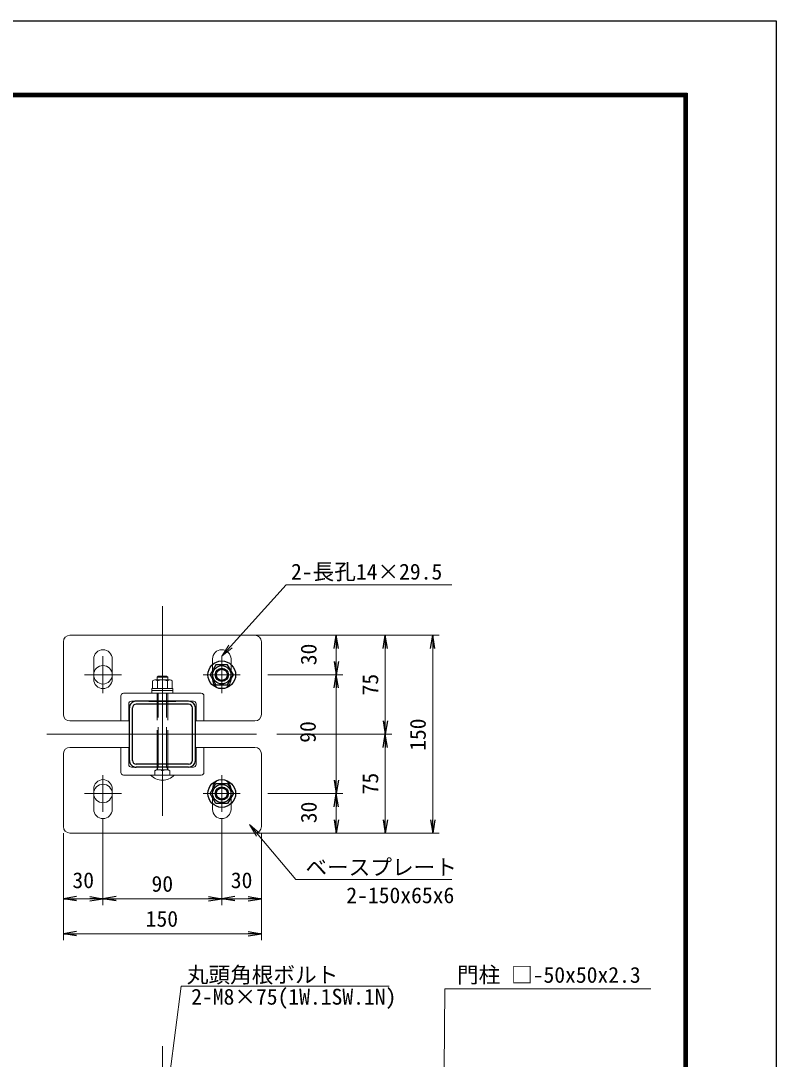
# Model space of a CAD drawing. Units: millimetres, scale not verified, with parts at other scales. Extents: x -3536 to 4864, y -2970 to 2970.
# Drawn here: x 2575 to 4864, y -179 to 2970 of the extents above; entities that cross this region are included whole.
import ezdxf
from ezdxf.enums import TextEntityAlignment as Align

# ---------------------------------------------------------------- set-up
doc = ezdxf.new("R2010")
doc.units = ezdxf.units.MM
doc.header["$LTSCALE"] = 20
doc.linetypes.add('DASHED', pattern=[7.5, 6, -1.5])
doc.linetypes.add('USER1', pattern=[50.8, 31.75, -6.35, 6.35, -6.35])
for name, color, linetype, lineweight in [('0-1_D-BMK', 2, 'USER1', 13), ('0-2_D-STR1', 1, 'Continuous', 25), ('0-3_D-STR3', 3, 'Continuous', 13), ('0-4_D-STR-TXT', 7, 'Continuous', 13), ('0-6_D-STR-DIM', 7, 'Continuous', 13), ('0-7_0', 7, 'Continuous', 25), ('0-B_D-TTL', 7, 'Continuous', 25)]:
    doc.layers.add(name, color=color, linetype=linetype, lineweight=lineweight)
doc.styles.add('ＭＳ ゴシック', font='')
doc.styles.get('ＭＳ ゴシック').set_extended_font_data('MS Gothic')

# ---------------------------------------------------------------- blocks, each defined once
blk = doc.blocks.new('_Open')
at = {"layer": '0-7_0'}
blk.add_line((-20, 3.33), (0, 0), dxfattribs=at)
blk.add_lwpolyline([(-20, -3.33), (0, 0), (-20, 0)], dxfattribs=at)

msp = doc.modelspace()

# ---------------------------------------------------------------- linework, layer by layer
at = {"layer": '0-1_D-BMK'}
for p, q in [((3004.24, 1194.87), (3004.24, 486.13)), ((2824.24, 1043), (2824.24, 931)), ((3184.24, 1043), (3184.24, 931)), ((2768.24, 987), (2880.24, 987)), ((3128.24, 987), (3240.24, 987)), ((2654.35, 807.05), (3330.69, 807.05)), ((2824.24, 571.1), (2824.24, 683.1)), ((3184.24, 571.1), (3184.24, 683.1)), ((2768.24, 627.1), (2880.24, 627.1)), ((3128.24, 627.1), (3240.24, 627.1)), ((3004.24, -139.07), (3004.24, -950.81))]:
    msp.add_line(p, q, dxfattribs=at)
at = {"layer": '0-2_D-STR1'}
for p, q in [((2904.23, 727.45), (2904.23, 886.65)), ((2913.43, 727.45), (2913.43, 886.65)), ((3083.83, 907.05), (2924.63, 907.05)), ((3083.83, 897.85), (2924.63, 897.85)), ((2963.43, 907.05), (3045.03, 907.05)), ((3095.03, 727.45), (3095.03, 886.65)), ((3104.23, 727.45), (3104.23, 886.65)), ((3083.83, 716.25), (2924.63, 716.25)), ((3083.83, 707.05), (2924.63, 707.05))]:
    msp.add_line(p, q, dxfattribs=at)
for centre, radius, start, end in [((2924.63, 886.65), 20.4, 89.99974, 179.99999), ((2924.63, 886.65), 11.2, 89.99974, 179.99999), ((3083.83, 886.65), 20.4, 0.00014, 89.99968), ((3083.83, 886.65), 11.2, 0.00014, 89.99968), ((2924.63, 727.45), 20.4, 180.00001, 270.00033), ((2924.63, 727.45), 11.2, 180.00001, 270.00033), ((3083.83, 727.45), 20.4, 270.00027, 0.00001), ((3083.83, 727.45), 11.2, 270.00027, 0.00001)]:
    msp.add_arc(centre, radius, start, end, dxfattribs=at)
at = {"layer": '0-3_D-STR3'}
for p, q in [((3284.24, 1107.05), (2724.24, 1107.05)), ((2704.24, 1087.05), (2704.24, 867.05)), ((3304.24, 867.05), (3304.24, 1087.05)), ((2796.23, 973.05), (2796.23, 1035.05)), ((2852.23, 973.05), (2852.23, 1035.05)), ((3156.23, 973.05), (3156.23, 1035.05)), ((3212.23, 973.05), (3212.23, 1035.05)), ((2988.24, 979.86), (2991.44, 983.06)), ((3020.24, 979.86), (2988.24, 979.86)), ((2988.24, 979.86), (2988.24, 971.46)), ((3017.04, 983.06), (2991.44, 983.06)), ((3020.24, 979.86), (3017.04, 983.06)), ((3020.24, 979.86), (3020.24, 971.46)), ((2972.26, 945.45), (2972.26, 939.05)), ((2974.26, 945.45), (2974.26, 968.66)), ((2974.26, 945.45), (3034.26, 945.45)), ((2981.14, 971.46), (3027.33, 971.46)), ((2989.26, 945.45), (2989.26, 968.66)), ((3019.26, 945.45), (3019.26, 968.66)), ((3034.26, 945.45), (3034.26, 968.66)), ((2878.23, 847.05), (2878.23, 923.05)), ((3122.23, 931.05), (2886.23, 931.05)), ((2972.26, 939.05), (3036.26, 939.05)), ((3130.23, 923.05), (3130.23, 847.05)), ((2902.23, 847.05), (2902.23, 899.05)), ((3098.23, 907.05), (2910.23, 907.05)), ((3106.23, 847.05), (3106.23, 899.05)), ((2724.24, 847.05), (2902.57, 847.05)), ((3106.57, 847.05), (3284.24, 847.05)), ((2724.24, 767.05), (2902.57, 767.05)), ((2878.23, 767.05), (2878.23, 691.05)), ((2902.23, 767.05), (2902.23, 715.05)), ((3106.23, 767.05), (3106.23, 715.05)), ((3106.57, 767.05), (3284.24, 767.05)), ((3130.23, 691.05), (3130.23, 767.05)), ((2704.24, 527.05), (2704.24, 747.05)), ((3304.24, 747.05), (3304.24, 527.05)), ((3098.23, 707.05), (2910.23, 707.05)), ((3122.23, 683.05), (2886.23, 683.05)), ((3040.26, 683.05), (2968.26, 683.05)), ((2796.23, 641.05), (2796.23, 579.05)), ((2852.23, 641.05), (2852.23, 579.05)), ((3156.23, 641.05), (3156.23, 579.05)), ((3212.23, 641.05), (3212.23, 579.05)), ((3284.24, 507.05), (2724.24, 507.05))]:
    msp.add_line(p, q, dxfattribs=at)
at = {"layer": '0-3_D-STR3', "linetype": 'DASHED'}
for p, q in [((2988.26, 699.05), (2988.24, 931.05)), ((2991.46, 707.85), (2991.44, 931.05)), ((3017.06, 707.85), (3017.04, 931.05)), ((3020.26, 699.05), (3020.24, 931.05)), ((2981.66, 696.65), (2985.81, 699.05)), ((2981.66, 683.05), (2981.66, 696.65)), ((3022.7, 699.05), (2985.81, 699.05)), ((3020.26, 707.85), (2988.26, 707.85)), ((2988.26, 699.05), (2991.46, 707.85)), ((3020.26, 699.05), (3017.06, 707.85)), ((3026.86, 696.65), (3022.7, 699.05)), ((3026.86, 683.05), (3026.86, 696.65))]:
    msp.add_line(p, q, dxfattribs=at)
at = {"layer": '0-3_D-STR3'}
msp.add_lwpolyline([(2972.26, 945.45), (3036.26, 945.45), (3036.26, 939.05)], dxfattribs=at)
msp.add_lwpolyline([(2972.26, 939.05), (3036.26, 939.05), (3036.26, 931.05), (2972.26, 931.05)], close=True, dxfattribs=at)
for centre in [(2824.24, 987), (2824.24, 627.1)]:
    msp.add_circle(centre, 28, dxfattribs=at)
for centre, radius, start, end in [((2724.24, 1087.05), 20, 90, 180), ((3284.24, 1087.05), 20, 0, 90), ((2824.23, 1035.05), 28, 0, 180), ((3184.23, 1035.05), 28, 0, 180), ((2824.23, 973.05), 28, 180, 0), ((2981.76, 960.08), 11.39, 48.83491, 131.16509), ((3004.26, 929.88), 41.58, 68.85295, 111.14705), ((3026.76, 960.07), 11.4, 48.86505, 131.13495), ((3184.23, 973.05), 28, 180, 0), ((2886.23, 923.05), 8, 90, 180), ((3122.23, 923.05), 8, 0, 90), ((2910.23, 899.05), 8, 90, 180), ((3098.23, 899.05), 8, 0, 90), ((2724.24, 867.05), 20, 180, 270), ((3284.24, 867.05), 20, 270, 0), ((2724.24, 747.05), 20, 90, 180), ((3284.24, 747.05), 20, 0, 90), ((2910.23, 715.05), 8, 180, 270), ((3098.23, 715.05), 8, 270, 0), ((2824.23, 641.05), 28, 0, 180), ((2886.23, 691.05), 8, 180, 270), ((3004.26, 715.55), 48.5, 222.07502, 317.92498), ((3122.23, 691.05), 8, 270, 360), ((3184.23, 641.05), 28, 0, 180), ((2824.23, 579.05), 28, 180, 0), ((3184.23, 579.05), 28, 180, 0), ((2724.24, 527.05), 20, 180, 270), ((3284.24, 527.05), 20, 270, 0)]:
    msp.add_arc(centre, radius, start, end, dxfattribs=at)
at = {"layer": '0-3_D-STR3', "linetype": 'DASHED'}
for centre, radius, start, end in [((2992.96, 671.05), 27.99, 66.18668, 113.81332), ((3015.56, 671.25), 27.8, 66.0128, 113.9872)]:
    msp.add_arc(centre, radius, start, end, dxfattribs=at)
at = {"layer": '0-4_D-STR-TXT'}
for p, q in [((3215.98, 1068.26), (3184.25, 1043)), ((3289.07, 497.74), (3268.47, 532.66))]:
    msp.add_line(p, q, dxfattribs=at)
for points in [[(3206.07, 1077.18), (3184.25, 1043), (3211.02, 1072.72), (3379.53, 1259.73), (3874.01, 1259.73), (3881.21, 1259.73)], [(3299.29, 506.31), (3268.47, 532.66), (3294.18, 502.02), (3408.19, 366.16), (3874.01, 366.16), (3881.21, 366.16)], [(3851.74, -208.57), (3858.08, -248.63), (3858.41, -208.63), (3860.39, 34.64), (4477.51, 34.64), (4484.71, 34.64)]]:
    msp.add_lwpolyline(points, dxfattribs=at)
at = {"layer": '0-6_D-STR-DIM'}
for p, q in [((3221.24, 1107.05), (3699.46, 1107.05)), ((3304.23, 1107), (3843.44, 1107)), ((3317.84, 1107), (3551.12, 1107)), ((3531.12, 1027.05), (3531.12, 1067)), ((3679.46, 847.05), (3679.46, 1067.05)), ((3823.44, 1067), (3823.44, 547.1)), ((3324.24, 987.05), (3551.12, 987.05)), ((3324.24, 987.05), (3551.12, 987.05)), ((3531.12, 947.05), (3531.12, 667.05)), ((3350.69, 807.05), (3699.46, 807.05)), ((3350.69, 807.05), (3699.46, 807.05)), ((3679.46, 547.1), (3679.46, 767.05)), ((3324.24, 627.1), (3551.12, 627.1)), ((3324.24, 627.05), (3551.12, 627.05)), ((3531.12, 587.1), (3531.12, 547.1)), ((2824.21, 551.1), (2824.21, 288.04)), ((2824.21, 551.1), (2824.21, 288.04)), ((3184.21, 551.1), (3184.21, 288.04)), ((3184.21, 551.1), (3184.21, 288.04)), ((2704.24, 507.05), (2704.24, 288.04)), ((2704.24, 507.05), (2704.24, 182.01)), ((3210.88, 507.1), (3699.46, 507.1)), ((3304.23, 507.1), (3551.12, 507.1)), ((3304.23, 507.1), (3843.44, 507.1)), ((3304.24, 507.05), (3304.24, 182.01)), ((3304.24, 507.05), (3304.24, 288.04)), ((2784.21, 308.04), (2744.24, 308.04)), ((3144.21, 308.04), (2864.21, 308.04)), ((3224.21, 308.04), (3264.24, 308.04)), ((3264.24, 202.01), (2744.24, 202.01))]:
    msp.add_line(p, q, dxfattribs=at)
msp.add_lwpolyline([(3002.72, -355.97), (3004.18, -396.5), (3009.33, -356.83), (3061.31, 43.05), (3415.01, 43.05), (3691.84, 43.05)], dxfattribs=at)
at = {"layer": '0-7_0'}
for points in [[(3219.47, 987), (3201.85, 1017.52), (3166.62, 1017.52), (3149, 987), (3166.62, 956.49), (3201.85, 956.49)], [(3219.47, 627.1), (3201.85, 596.59), (3166.62, 596.59), (3149, 627.1), (3166.62, 657.61), (3201.85, 657.61)]]:
    msp.add_lwpolyline(points, close=True, dxfattribs=at)
for centre, radius in [((3184.24, 987), 42), ((3184.24, 987), 27.7), ((3184.24, 987), 20.01), ((3184.24, 987), 16.81), ((3184.24, 627.1), 42), ((3184.24, 627.1), 27.7), ((3184.24, 627.1), 20.01), ((3184.24, 627.1), 16.81)]:
    msp.add_circle(centre, radius, dxfattribs=at)
at = {"layer": '0-B_D-TTL', "color": 2}
msp.add_lwpolyline([(-3535.68, 2970), (4864.32, 2970), (4864.32, -2970), (-3535.68, -2970)], close=True, dxfattribs=at)
at = {"layer": '0-B_D-TTL'}
for points in [[(-3265.68, 2750), (4594.32, 2750), (4594.32, -2750), (-3265.68, -2750)], [(-3263.18, 2747.5), (4591.82, 2747.5), (4591.82, -2747.5), (-3263.18, -2747.5)], [(-3260.68, 2745), (4589.32, 2745), (4589.32, -2745), (-3260.68, -2745)], [(-3258.18, 2742.5), (4586.82, 2742.5), (4586.82, -2742.5), (-3258.18, -2742.5)], [(-3255.68, 2740), (4584.32, 2740), (4584.32, -2740), (-3255.68, -2740)]]:
    msp.add_lwpolyline(points, close=True, dxfattribs=at)

# ---------------------------------------------------------------- block references
at = {"layer": '0-6_D-STR-DIM', "xscale": 2, "yscale": 2}
for p, rotation in [((3531.12, 1107), 90), ((3679.46, 1107.05), 90), ((3823.44, 1107), 90), ((3531.12, 987.05), 270), ((3531.12, 987.05), 90), ((3679.46, 807.05), 270), ((3679.46, 807.05), 90), ((3531.12, 627.05), 270), ((3531.12, 627.1), 90), ((3531.12, 507.1), 270), ((3679.46, 507.1), 270), ((3823.44, 507.1), 270), ((2704.24, 308.04), 180), ((2824.21, 308.04), 180), ((3184.21, 308.04), 180), ((2704.24, 202.01), 180)]:
    msp.add_blockref('_Open', p, dxfattribs=dict(at, rotation=rotation))
for p in [(2824.21, 308.04), (3184.21, 308.04), (3304.24, 308.04), (3304.24, 202.01)]:
    msp.add_blockref('_Open', p, dxfattribs=at)

# ---------------------------------------------------------------- texts
at = {"layer": '0-4_D-STR-TXT', "style": 'ＭＳ ゴシック'}
for s, p in [('2-長孔14×29.5', (3394.01, 1261.28)), ('ベースプレート', (3437.56, 365.06)), ('2-150x65x6 ', (3561.64, 280.16)), ('丸頭角根ボルト', (3078.23, 38.88)), ('門柱 □-50x50x2.3 ', (3896.92, 38.76)), ('2-M8×75(1W.1SW.1N)', (3091.57, -27.52))]:
    msp.add_text(s, height=48.09, dxfattribs=at).set_placement(p, align=Align.BOTTOM_LEFT)
at = {"layer": '0-6_D-STR-DIM', "style": 'ＭＳ ゴシック'}
for s, p in [('30', (3485.71, 1015.98)), ('75', (3672.72, 924.45)), ('150', (3816.7, 756.4)), ('90', (3483.38, 780.92)), ('75', (3672.71, 624.47)), ('30', (3486.08, 536.96))]:
    msp.add_text(s, height=48.09, rotation=90, dxfattribs=at).set_placement(p, align=Align.BOTTOM_LEFT)
for s, p in [('30', (2731.65, 325.7)), ('30', (3211.54, 325.7)), ('90', (2971.34, 314.79)), ('150', (2953.59, 208.75))]:
    msp.add_text(s, height=48.09, dxfattribs=at).set_placement(p, align=Align.BOTTOM_LEFT)

doc.saveas('drawing.dxf')
